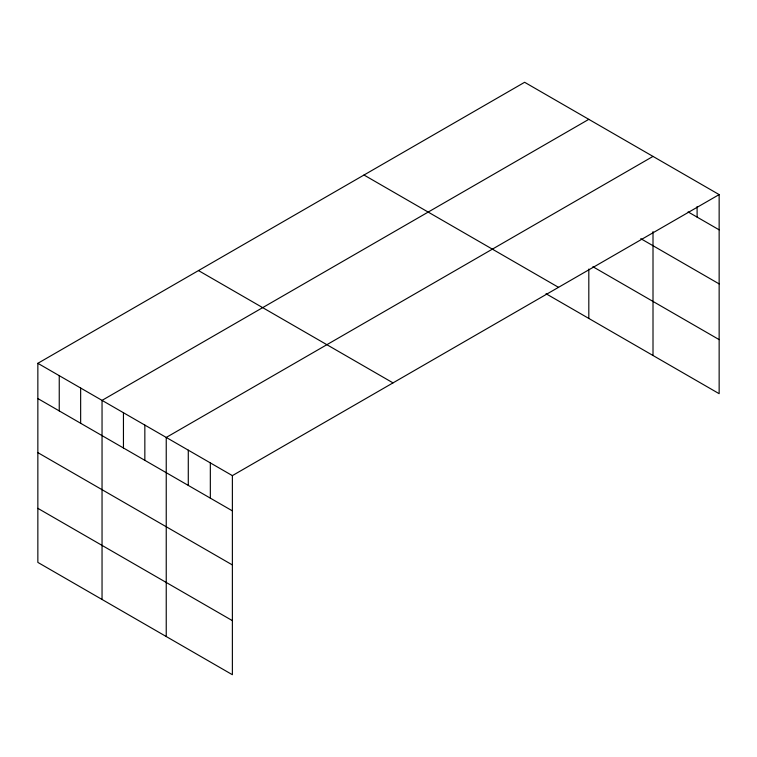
<?xml version="1.0" encoding="UTF-8"?>
<svg xmlns="http://www.w3.org/2000/svg" width="757" height="757" viewBox="0 0 757 757"><rect width="100%" height="100%" fill="white"/><g stroke="black" fill="none" stroke-linecap="round" stroke-linejoin="round"><path stroke-width="1.14" d="M719.15 194.596L232.38 475.623L232.38 674.714L37.85 562.404L37.85 363.313L524.62 82.286L719.15 194.596L719.15 393.687L546.015 293.725M588.814 119.341L102.044 400.377L102.044 599.468M653.007 156.406L166.237 437.442L166.237 636.533M688.085 211.903L719.15 229.835M640.782 238.663L719.15 283.903M592.892 266.719L719.15 339.619M363.985 175.018L558.515 287.338M198.485 270.571L393.015 382.881M37.85 363.313L232.38 475.623M37.85 398.56L232.38 510.871M37.85 452.629L232.38 564.94M37.85 508.335L232.38 620.645M697.102 206.538L697.102 217.108M653.007 231.614L653.007 355.497M588.814 269.066L588.814 318.432M210.332 462.896L210.332 498.144M188.285 450.169L188.285 485.417M144.842 425.084L144.842 460.332M123.448 412.735L123.448 447.974M80.649 388.019L80.649 423.267M59.245 375.671L59.245 410.909"/></g></svg>
